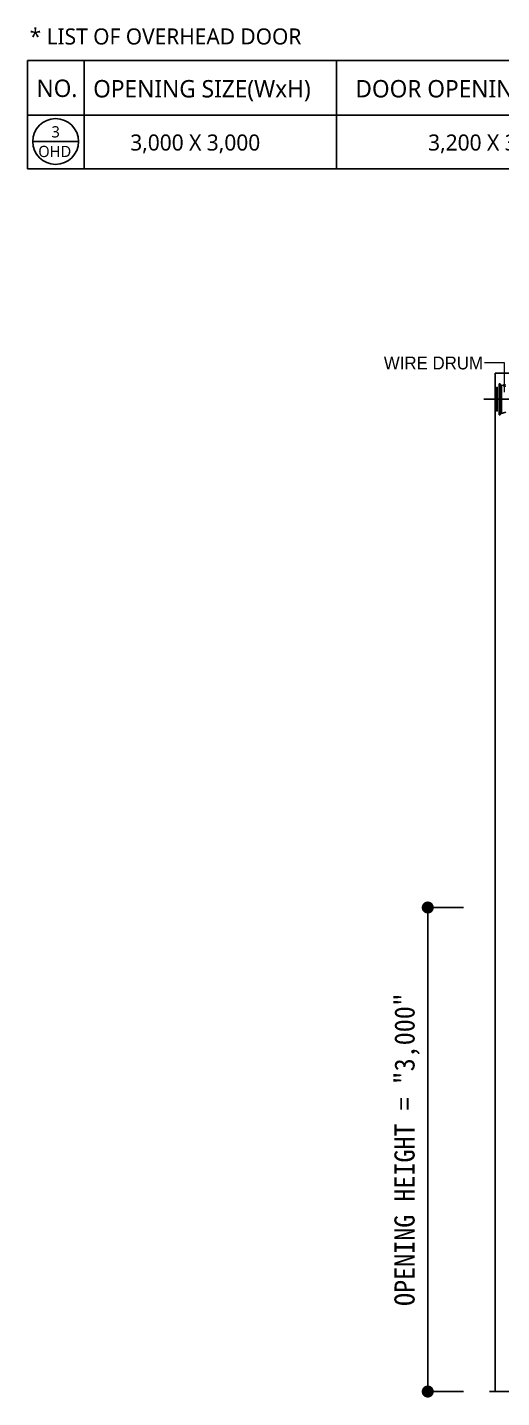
# Model space of a CAD drawing. Header units: millimetres. Extents: x 909 to 159266, y 137 to 21462.
# Drawn here: x 52082 to 55021, y 8339 to 16831 of the extents above; entities that cross this region are included whole.
import ezdxf

# ---------------------------------------------------------------- set-up
doc = ezdxf.new("R2010")
doc.units = ezdxf.units.MM
doc.header["$LTSCALE"] = 50
doc.header["$MEASUREMENT"] = 0
doc.layers.get('Defpoints').update_dxf_attribs({"color": 181})
for name, color, linetype in [('252', 252, 'Continuous'), ('DIM', 7, 'Continuous'), ('OHD Frame', 2, 'Continuous'), ('TEXT4', 4, 'Continuous')]:
    doc.layers.add(name, color=color, linetype=linetype)
doc.styles.add('2020음성 1차', font='나눔고딕Bold.ttf')
doc.styles.get("Standard").update_dxf_attribs({"font": 'NanumGothicBold.ttf'})
doc.styles.add('돋움체', font='')
doc.styles.add('울릉도M', font='NanumGothic.ttf')
doc.styles.add('헤드라인', font='')
doc.styles.get('돋움체').set_extended_font_data('DotumChe')
doc.styles.get('헤드라인').set_extended_font_data('HY울릉도M')
doc.dimstyles.new('ISO-25', dxfattribs={"dimtxt": 2.5, "dimasz": 2.5, "dimexe": 1.25, "dimexo": 0.625, "dimtad": 1, "dimtxsty": 'Standard', "dimcen": 2.5, "dimadec": 0, "dimazin": 0, "dimtfac": 1, "dimtmove": 0, "dimatfit": 3, "dimfxl": 1, "dimarcsym": 0})
doc.dimstyles.new('류재성$0', dxfattribs={"dimscale": 50, "dimtxt": 3, "dimasz": 1.5, "dimexe": 0, "dimexo": 2, "dimgap": 1, "dimtad": 1, "dimdec": 0, "dimdsep": 46, "dimlunit": 6, "dimtxsty": '2020음성 1차', "dimblk1": 'DOT', "dimblk2": 'DOT', "dimsah": 1, "dimcen": 0.09, "dimclrt": 4, "dimadec": 0, "dimazin": 0, "dimtfac": 1, "dimtdec": 4, "dimtofl": 0, "dimtmove": 0, "dimatfit": 3, "dimldrblk": 'DOT', "dimfxl": 1, "dimtolj": 1, "dimtzin": 0, "dimarcsym": 0})

# ---------------------------------------------------------------- blocks, each defined once
blk = doc.blocks.new('_Dot')
at = {"layer": 'DIM', "color": 0, "lineweight": -2}
blk.add_line((-0.5, 0), (-1, 0), dxfattribs=at)
at = {"layer": 'DIM', "color": 0, "const_width": 0.5}
blk.add_lwpolyline([(-0.25, 0, 1), (0.25, 0, 1)], format="xyb", close=True, dxfattribs=at)
blk = doc.blocks.new('*D5530')
at = {"layer": '252', "color": 0, "lineweight": -2}
for p, q in [((54785.3, 11376.2), (54563.6, 11376.2)), ((54563.6, 11301.2), (54563.6, 8451.2)), ((54785.3, 8376.2), (54563.6, 8376.2))]:
    blk.add_line(p, q, dxfattribs=at)
at = {"layer": 'Defpoints', "color": 0}
for p in [(54885.3, 11376.2), (54563.6, 8376.2), (54885.3, 8376.2)]:
    blk.add_point(p, dxfattribs=at)
at = {"layer": '252', "color": 0, "linetype": 'ByBlock', "lineweight": -2, "xscale": 75, "yscale": 75, "zscale": 75}
for p, rotation in [((54563.6, 11376.2), 90), ((54563.6, 8376.2), 270)]:
    blk.add_blockref('_Dot', p, dxfattribs=dict(at, rotation=rotation))
at = {"layer": '252', "color": 4, "insert": (54435.8, 9876.2), "char_height": 125, "attachment_point": 5, "rotation": 90, "style": '돋움체'}
blk.add_mtext('\\A1;OPENING HEIGHT = "3,000"', dxfattribs=at)

msp = doc.modelspace()

# ---------------------------------------------------------------- linework, layer by layer
for p, q in [((52082.4, 16626.3), (60863, 16626.3)), ((52082.4, 16626.3), (52082.4, 15955.4)), ((52434.7, 16626.3), (52434.7, 15955.4)), ((53998.7, 16626.3), (53998.7, 15955.4)), ((52082.4, 16287), (60863, 16287)), ((52115.2, 16124.1), (52399.2, 16124.1)), ((52082.4, 15955.4), (60861.6, 15955.4)), ((54991.5, 14600.4), (54991.5, 14452)), ((54993.7, 14600.4), (54991.5, 14600.4)), ((54993.7, 14600.4), (54993.7, 14452)), ((54993.7, 14452), (54991.5, 14452)), ((54945.8, 8376.2), (58439, 8376.2))]:
    msp.add_line(p, q)
at = {"color": 1, "linetype": 'Continuous'}
for p, q in [((55005.7, 14621.5), (55005.7, 14430.9)), ((55012.7, 14621.5), (55012.7, 14430.9)), ((55048.2, 14606.7), (55012.7, 14615.5)), ((55048.2, 14445.7), (55012.7, 14436.9))]:
    msp.add_line(p, q, dxfattribs=at)
at = {"color": 1}
for p, q in [((55005.7, 14621.5), (55012.7, 14621.5)), ((55005.7, 14430.9), (55012.7, 14430.9))]:
    msp.add_line(p, q, dxfattribs=at)
at = {"color": 8, "linetype": 'Continuous'}
msp.add_line((55020.2, 14613.7), (55020.2, 14438.7), dxfattribs=at)
at = {"color": 8}
for p, q in [((58446, 14526.2), (54912.2, 14526.2)), ((54917.3, 14526.2), (58451.1, 14526.2))]:
    msp.add_line(p, q, dxfattribs=at)
msp.add_circle((52257.2, 16124.1), 142)
at = {"layer": 'OHD Frame'}
msp.add_line((54981.7, 14688.7), (54981.7, 8376.2), dxfattribs=at)
at = {"layer": 'OHD Frame', "ltscale": 100}
msp.add_line((55081.7, 14688.7), (54981.7, 14688.7), dxfattribs=at)

# ---------------------------------------------------------------- texts
at = {"color": 3, "style": '헤드라인'}
msp.add_text('WIRE DRUM', height=79.83, dxfattribs=at).set_placement((54291.5, 14711.4))
at = {"layer": 'TEXT4', "style": '울릉도M'}
for s, height, p in [('* LIST OF OVERHEAD DOOR', 99.477, (52096.3, 16725.4)), ('NO.', 107.77, (52138.6, 16400.1)), ('OPENING SIZE(WxH)', 107.767, (52490.1, 16397.2)), ('DOOR OPENING SIZE(WxH)', 107.767, (54115.3, 16397.2)), ('3', 69.6, (52231.4, 16149.3)), ('3,000 X 3,000', 99.477, (52719.7, 16068.1)), ('3,200 X 3,000', 99.477, (54566, 16068.1)), ('OHD', 69.63, (52149.6, 16027.5))]:
    msp.add_text(s, height=height, dxfattribs=at).set_placement(p)

# ---------------------------------------------------------------- dimensions: what is measured, and where the dimension line sits
at = {"layer": '252', "color": 0}
dim = msp.add_linear_dim(base=(54563.6, 8376.2), p1=(54885.3, 11376.2), p2=(54885.3, 8376.2), angle=90, text='OPENING HEIGHT = "<>"', dimstyle='류재성$0', override={"dimtxt": 2.5, "dimtxsty": '돋움체'}, dxfattribs=at)
dim.commit()
dim.dimension.update_dxf_attribs({"geometry": '*D5530', "text_midpoint": (54435.8, 9876.2)})

# ---------------------------------------------------------------- leaders
msp.add_leader([(55038.4, 14571.2), (55038.4, 14752.6), (54915.5, 14752.6)], dimstyle='ISO-25', override={"dimasz": 50, "dimtad": 0, "dimclrd": 1, "dimlwd": 9})

doc.saveas('drawing.dxf')
